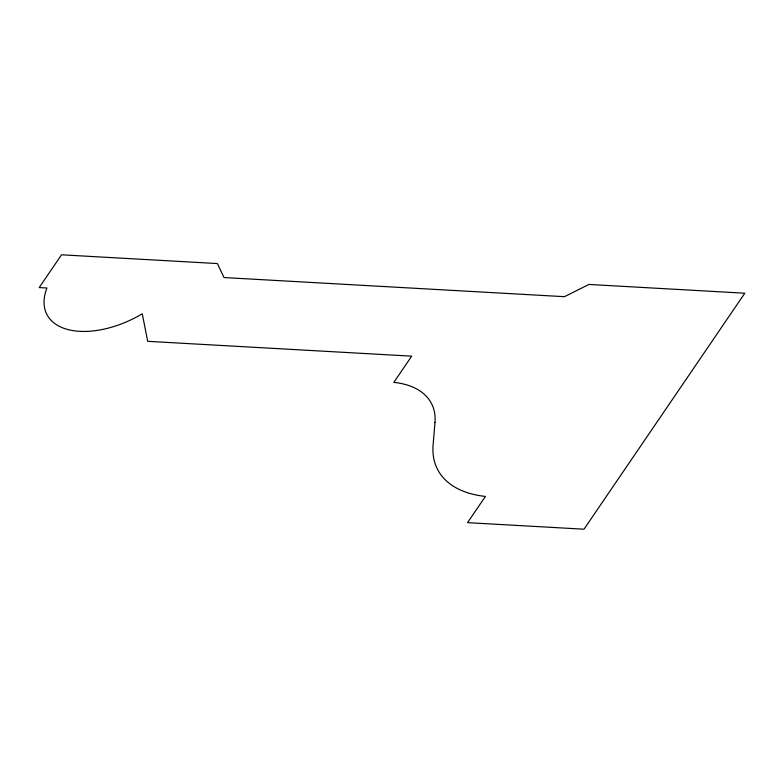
<?xml version="1.0" encoding="UTF-8"?>
<svg xmlns="http://www.w3.org/2000/svg" width="784" height="784" viewBox="0 0 784 784"><rect width="100%" height="100%" fill="white"/><g stroke="black" fill="none" stroke-linecap="round" stroke-linejoin="round"><path stroke-width="1.18" d="M434.973 422.429L433.091 445.263A124.901 70.57 -27.2 0 0 485.414 496.429L467.548 522.654L584.011 529.2L744.8 293.206L588.911 284.445L564.451 296.685L224.008 277.546L217.413 263.561L61.534 254.8L39.2 287.581L46.962 288.012A76.705 43.336 -27.2 0 0 67.532 329.447A76.705 43.336 -27.2 0 0 142.267 313.796L147.696 341.324L411.688 356.161L393.823 382.376A97.696 55.194 -27.2 0 1 434.973 422.429"/></g></svg>
